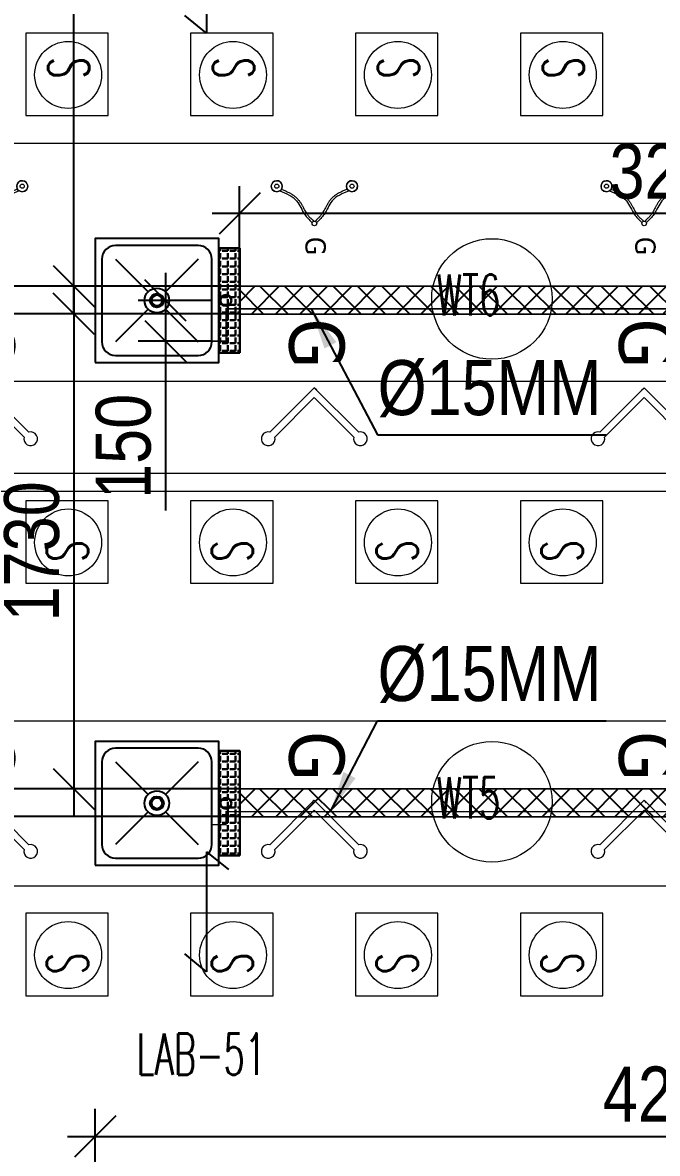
# Model space of a CAD drawing. Header units: inches. Extents: x 5899882 to 5988838, y -468923 to -96891.
# Drawn here: x 5949155 to 5951465, y -276803 to -272692 of the extents above; entities that cross this region are included whole.
import ezdxf

# ---------------------------------------------------------------- set-up
doc = ezdxf.new("R2010")
doc.units = ezdxf.units.IN
doc.header["$MEASUREMENT"] = 0
doc.linetypes.add('1', pattern=[0])
doc.layers.get('Defpoints').update_dxf_attribs({"color": 8})
for name, color, linetype in [('0- SLC ARCH LAYOUT', 7, 'Continuous'), ('0- SLC DIMENSION', 7, 'Continuous'), ('0-SLC RCC 2ND. FLOOR', 7, 'Continuous'), ('0-SLC-40 MM Waste water pipe', 3, 'Continuous'), ('0-SLC-DOMESTIC LINE', 5, 'DOMESTIC_LINE'), ('0-SLC-Raised portion', 1, 'Continuous'), ('0-SLC-Toilet fixture', 5, 'Continuous'), ('A-WALL-PATT', 252, 'Continuous')]:
    doc.layers.add(name, color=color, linetype=linetype)
for name, color, linetype, lineweight in [('ARLC-FUR (NOMN)', 8, 'Continuous', 9), ('ARLC-FURN', 8, 'Continuous', 9), ('ARLC-GAS BURNER', 8, 'Continuous', 5), ('ARLC-SINK', 8, 'Continuous', 9), ('ARLC-TEXT0', 8, 'Continuous', 20), ('ARLC-WALL', 8, 'Continuous', 15)]:
    doc.layers.add(name, color=color, linetype=linetype, lineweight=lineweight)
doc.styles.add('ARIAL', font='tahoma.ttf')
doc.styles.add('RS', font='simplex8.shx', dxfattribs={"width": 0.6, "height": 150})
doc.styles.get("Standard").update_dxf_attribs({"font": 'arial.ttf'})
doc.styles.add('swis cn bt', font='swissc.ttf')
doc.linetypes.add('DOMESTIC_LINE', pattern='A,0.5,-0.2,["DWS",ARIAL,S=0.1,R=0,X=-0.1,Y=-0.05],-0.25', length=0.95)
doc.dimstyles.new('SLC', dxfattribs={"dimtxt": 200, "dimasz": 150, "dimexe": 100, "dimexo": 0, "dimgap": 50, "dimtad": 1, "dimdec": 0, "dimrnd": 5, "dimzin": 1, "dimdsep": 46, "dimtxsty": 'swis cn bt', "dimblk": 'OBLIQUE', "dimcen": 60, "dimdle": 100, "dimclrd": 256, "dimclre": 256, "dimclrt": 256, "dimazin": 0, "dimtfac": 1, "dimtdec": 0, "dimtofl": 0, "dimtmove": 0, "dimatfit": 3, "dimfxl": 0.18, "dimtolj": 1, "dimtzin": 0, "dimarcsym": 0})

# ---------------------------------------------------------------- blocks, each defined once
blk = doc.blocks.new('GAS')
at = {"layer": 'ARLC-GAS BURNER'}
for points in [[(5808683.2, -109247.1), (5808674.4, -109238.2), (5808835.9, -109076.8)], [(5808853.6, -109382), (5808709.8, -109238.2), (5808853.6, -109094.5)], [(5808683.2, -109229.4), (5808674.4, -109238.2), (5808835.9, -109399.7)]]:
    blk.add_lwpolyline(points, dxfattribs=at)
for centre, start, end in [((5808860, -109070.3), 255, 195), ((5808860, -109406.2), 165, 105)]:
    blk.add_arc(centre, 25, start, end, dxfattribs=at)
at = {"layer": 'ARLC-GAS BURNER', "insert": (5808513.5, -109230.7), "char_height": 200, "attachment_point": 5, "style": 'ARIAL'}
blk.add_mtext('\\A1;G', dxfattribs=at)
blk = doc.blocks.new('GAS BURNER')
at = {"layer": 'ARLC-GAS BURNER'}
for centre, radius in [((5974102.4, -133873.7), 20.1), ((5974102.4, -133873.7), 7.52), ((5974237.5, -134010.6), 8.48), ((5974237.5, -134010.6), 8.48), ((5974102.4, -134147.5), 20.1), ((5974102.4, -134147.5), 7.52)]:
    blk.add_circle(centre, radius, dxfattribs=at)
for centre, start, end in [((5974102.4, -133873.7), 327.0836, 303.1116), ((5974102.4, -134147.5), 56.8884, 32.9164)]:
    blk.add_arc(centre, 20.1, start, end, dxfattribs=at)
for points, knots in [([(5974113.4, -133890.5), (5974112.8, -133888.9), (5974115.8, -133896.6), (5974120.9, -133908.4), (5974125.6, -133918.3), (5974129.9, -133925.9), (5974133.4, -133931.5), (5974137.2, -133937), (5974141.3, -133942.2), (5974145.9, -133947.1), (5974151.7, -133952.6), (5974159, -133958.1), (5974167.7, -133963.4), (5974176.5, -133968.2), (5974185.2, -133972.6), (5974193.4, -133977), (5974200.1, -133981.1), (5974205.5, -133985), (5974210.1, -133988.7), (5974214.6, -133992.7), (5974219.2, -133997.1), (5974223.9, -134001.8), (5974227.3, -134005.2), (5974229, -134007)], [0, 0, 0, 0, 0.738277, 1.476555, 2.214832, 2.583971, 2.95311, 3.322249, 3.691387, 4.060526, 4.429665, 5.003329, 5.576994, 6.150658, 6.724322, 7.297987, 7.871651, 8.267743, 8.663834, 9.059926, 9.456017, 9.852109, 10.248201, 10.248201, 10.248201, 10.248201]), ([(5974119.2, -133884.4), (5974128.7, -133907.7), (5974145.8, -133949.6), (5974202.5, -133969), (5974225.2, -133992.2), (5974234.5, -134001.7)], [0, 0, 0, 0, 88.97169, 160.2268, 209.42552, 209.42552, 209.42552, 209.42552]), ([(5974113.4, -134130.7), (5974112.8, -134132.3), (5974115.8, -134124.6), (5974120.9, -134112.7), (5974125.6, -134102.9), (5974129.9, -134095.2), (5974133.4, -134089.6), (5974137.2, -134084.2), (5974141.3, -134079), (5974145.9, -134074), (5974151.7, -134068.6), (5974159, -134063.1), (5974167.7, -134057.7), (5974176.5, -134053), (5974185.2, -134048.5), (5974193.4, -134044.2), (5974200.1, -134040.1), (5974205.5, -134036.2), (5974210.1, -134032.5), (5974214.6, -134028.5), (5974219.2, -134024.1), (5974223.9, -134019.3), (5974227.3, -134015.9), (5974229, -134014.1)], [0, 0, 0, 0, 0.738277, 1.476555, 2.214832, 2.583971, 2.95311, 3.322249, 3.691387, 4.060526, 4.429665, 5.003329, 5.576994, 6.150658, 6.724322, 7.297987, 7.871651, 8.267743, 8.663834, 9.059926, 9.456017, 9.852109, 10.248201, 10.248201, 10.248201, 10.248201]), ([(5974119.2, -134136.8), (5974128.7, -134113.5), (5974145.8, -134071.6), (5974202.5, -134052.2), (5974225.2, -134029), (5974234.5, -134019.5)], [0, 0, 0, 0, 88.97169, 160.2268, 209.42552, 209.42552, 209.42552, 209.42552])]:
    blk.add_open_spline(points, degree=3, knots=knots, dxfattribs=at)
at = {"layer": 'ARLC-GAS BURNER', "insert": (5974320.2, -134006.7), "char_height": 73.57, "attachment_point": 5, "style": 'ARIAL'}
blk.add_mtext('\\A1;G', dxfattribs=at)
blk = doc.blocks.new('SINK1')
at = {"color": 0}
for p, q in [((5972703.3, -133859.2), (5972821.5, -133977.3)), ((5972885.1, -133977.3), (5973003.3, -133859.2)), ((5972703.3, -134159.2), (5972821.5, -134041)), ((5972885.1, -134041), (5973003.3, -134159.2))]:
    blk.add_line(p, q, dxfattribs=at)
blk.add_lwpolyline([(5973078.3, -134234.2), (5973078.3, -133784.2), (5972628.3, -133784.2), (5972628.3, -134234.2)], close=True, dxfattribs=at)
blk.add_lwpolyline([(5973053.3, -134159.2), (5973053.3, -133859.2, 0.414214), (5973003.3, -133809.2), (5972703.3, -133809.2, 0.414214), (5972653.3, -133859.2), (5972653.3, -134159.2, 0.414214), (5972703.3, -134209.2), (5973003.3, -134209.2, 0.414214)], format="xyb", close=True, dxfattribs=at)
for radius in [45, 25]:
    blk.add_circle((5972853.3, -134009.2), radius, dxfattribs=at)
blk = doc.blocks.new('A$C3DAD2E9A')
at = {"layer": 'ARLC-FUR (NOMN)'}
for centre, radius in [((4134.4, 1164.6), 121.8), ((4734.4, 1164.6), 121.8), ((5334.4, 1164.6), 121.8), ((5934.4, 1164.6), 121.8), ((5676.5, 349.9), 219.2), ((4134.4, -535.4), 121.8), ((4734.4, -535.4), 121.8), ((5334.4, -535.4), 121.8), ((5934.4, -535.4), 121.8), ((5676.5, -1478.4), 219.2), ((4134.4, -2035.4), 121.8), ((4734.4, -2035.4), 121.8), ((5334.4, -2035.4), 121.8), ((5934.4, -2035.4), 121.8)]:
    blk.add_circle(centre, radius, dxfattribs=at)
at = {"layer": 'ARLC-FURN'}
for p, q in [((2052.2, 916.5), (8687.2, 916.5)), ((2052.2, -283.5), (8687.2, -283.5)), ((2052.2, -1183.5), (8687.2, -1183.5)), ((2052.2, -1783.5), (8687.2, -1783.5))]:
    blk.add_line(p, q, dxfattribs=at)
for points in [[(3980.2, 1316.5), (3980.2, 1016.5), (4280.2, 1016.5), (4280.2, 1316.5)], [(4580.2, 1316.5), (4580.2, 1016.5), (4880.2, 1016.5), (4880.2, 1316.5)], [(5180.2, 1316.5), (5180.2, 1016.5), (5480.2, 1016.5), (5480.2, 1316.5)], [(5780.2, 1316.5), (5780.2, 1016.5), (6080.2, 1016.5), (6080.2, 1316.5)], [(3980.2, -383.5), (3980.2, -683.5), (4280.2, -683.5), (4280.2, -383.5)], [(4580.2, -383.5), (4580.2, -683.5), (4880.2, -683.5), (4880.2, -383.5)], [(5180.2, -383.5), (5180.2, -683.5), (5480.2, -683.5), (5480.2, -383.5)], [(5780.2, -383.5), (5780.2, -683.5), (6080.2, -683.5), (6080.2, -383.5)], [(3980.2, -1883.5), (3980.2, -2183.5), (4280.2, -2183.5), (4280.2, -1883.5)], [(4580.2, -1883.5), (4580.2, -2183.5), (4880.2, -2183.5), (4880.2, -1883.5)], [(5180.2, -1883.5), (5180.2, -2183.5), (5480.2, -2183.5), (5480.2, -1883.5)], [(5780.2, -1883.5), (5780.2, -2183.5), (6080.2, -2183.5), (6080.2, -1883.5)]]:
    blk.add_lwpolyline(points, close=True, dxfattribs=at)
at = {"layer": 'ARLC-GAS BURNER'}
for name, p, rotation in [('GAS BURNER', (137841.1, 5974862.3), 270), ('GAS BURNER', (139041.1, 5974862.3), 270), ('GAS BURNER', (140241.1, 5974862.3), 270), ('GAS', (113068.5, 5808701.5), 270.0000000000002), ('GAS', (114268.5, 5808701.5), 270.0000000000002), ('GAS', (115468.5, 5808701.5), 270.0000000000002), ('GAS', (113068.5, 5807201.5), 270.0000000000002), ('GAS', (114268.5, 5807201.5), 270.0000000000002), ('GAS', (115468.5, 5807201.5), 270.0000000000002)]:
    blk.add_blockref(name, p, dxfattribs=dict(at, rotation=rotation))
at = {"layer": 'ARLC-SINK', "rotation": 180.0000000000001}
for p in [(5977310.7, -133664.7), (5977310.7, -135492.7)]:
    blk.add_blockref('SINK1', p, dxfattribs=at)
at = {"layer": 'ARLC-FUR (NOMN)', "style": 'RS', "width": 0.6}
for rotation, p in [(270, (4061.5, 1228.8)), (270, (4661.5, 1228.8)), (270, (5261.5, 1228.8)), (270, (5861.5, 1228.8)), (90, (4206.9, -605.2)), (90, (4806.9, -605.2)), (90, (5406.9, -605.2)), (90, (6006.9, -605.2)), (90, (4206.9, -2105.2)), (90, (4806.9, -2105.2)), (90, (5406.9, -2105.2)), (90, (6006.9, -2105.2))]:
    blk.add_text('S ', height=150, rotation=rotation, dxfattribs=at).set_placement(p)
for s, p in [('WT6', (5475.2, 289.4)), ('WT5', (5475.2, -1539))]:
    blk.add_text(s, height=150, dxfattribs=at).set_placement(p)
at = {"layer": 'ARLC-TEXT0', "style": 'RS', "width": 0.6}
blk.add_text('LAB-51', height=150, dxfattribs=at).set_placement((4383.8, -2470.6))
blk = doc.blocks.new('GYS')
for p, q in [((6635556, -325051.9), (6635556, -325488.3)), ((6635556, -325051.9), (6635635, -325117)), ((6635556, -325488.3), (6635477, -325423.2))]:
    blk.add_line(p, q)
blk = doc.blocks.new('A$C77C3199A')
at = {"layer": 'ARLC-WALL', "color": 30}
for p, q in [((8685, 50), (200, 50)), ((8685, -350), (200, -350))]:
    blk.add_line(p, q, dxfattribs=at)
at = {"color": 0}
for p in [(-6630917.5, 326804), (-6630917.5, 323392)]:
    blk.add_blockref('GYS', p, dxfattribs=at)
blk = doc.blocks.new('_OBLIQUE')
at = {"color": 0, "linetype": 'ByBlock'}
blk.add_line((-0.5, -0.5), (0.5, 0.5), dxfattribs=at)
blk = doc.blocks.new('*D341')
at = {"layer": '0- SLC DIMENSION', "lineweight": -2, "transparency": 16777216}
for p, q in [((5949944.7, -273650.2), (5949944.7, -273286)), ((5953146.2, -273652), (5953146.2, -273286)), ((5953246.2, -273386), (5949844.7, -273386))]:
    blk.add_line(p, q, dxfattribs=at)
at = {"layer": 'Defpoints', "color": 0, "transparency": 16777216}
for p in [(5949944.7, -273386), (5949944.7, -273650.2), (5953146.2, -273652)]:
    blk.add_point(p, dxfattribs=at)
at = {"layer": '0- SLC DIMENSION', "lineweight": -2, "transparency": 16777216, "xscale": 150, "yscale": 150, "zscale": 150, "rotation": 180}
blk.add_blockref('_OBLIQUE', (5949944.7, -273386), dxfattribs=at)
at = {"layer": '0- SLC DIMENSION', "lineweight": -2, "transparency": 16777216, "xscale": 150, "yscale": 150, "zscale": 150}
blk.add_blockref('_OBLIQUE', (5953146.2, -273386), dxfattribs=at)
at = {"layer": '0- SLC DIMENSION', "transparency": 16777216, "insert": (5951545.5, -273233.2), "char_height": 200, "attachment_point": 5, "style": 'swis cn bt'}
blk.add_mtext('\\A1;3200', dxfattribs=at)
blk = doc.blocks.new('*D342')
at = {"layer": '0- SLC DIMENSION', "lineweight": -2, "transparency": 16777216}
for p, q in [((5948935.5, -273550.2), (5948935.5, -273750.3)), ((5949944.7, -273650.2), (5948835.5, -273650.2)), ((5949945.5, -273750.3), (5948835.5, -273750.3)), ((5948935.5, -273750.3), (5948935.5, -274365.5))]:
    blk.add_line(p, q, dxfattribs=at)
at = {"layer": 'Defpoints', "color": 0, "transparency": 16777216}
for p in [(5949944.7, -273650.2), (5948935.5, -273750.3), (5949945.5, -273750.3)]:
    blk.add_point(p, dxfattribs=at)
at = {"layer": '0- SLC DIMENSION', "lineweight": -2, "transparency": 16777216, "xscale": 150, "yscale": 150, "zscale": 150}
for p, rotation in [((5948935.5, -273650.2), 90), ((5948935.5, -273750.3), 270)]:
    blk.add_blockref('_OBLIQUE', p, dxfattribs=dict(at, rotation=rotation))
at = {"layer": '0- SLC DIMENSION', "transparency": 16777216, "insert": (5948782.8, -274132.9), "char_height": 200, "attachment_point": 5, "rotation": 90, "style": 'swis cn bt'}
blk.add_mtext('\\A1;100', dxfattribs=at)
blk = doc.blocks.new('*D347')
at = {"layer": '0- SLC DIMENSION', "lineweight": -2, "transparency": 16777216}
for p, q in [((5949341.5, -273750.2), (5949341.5, -270623.1)), ((5949945.1, -270723.1), (5949241.5, -270723.1)), ((5949945.1, -273650.2), (5949241.5, -273650.2))]:
    blk.add_line(p, q, dxfattribs=at)
at = {"layer": 'Defpoints', "color": 0, "transparency": 16777216}
for p in [(5949341.5, -270723.1), (5949945.1, -270723.1), (5949945.1, -273650.2)]:
    blk.add_point(p, dxfattribs=at)
at = {"layer": '0- SLC DIMENSION', "lineweight": -2, "transparency": 16777216, "xscale": 150, "yscale": 150, "zscale": 150}
for p, rotation in [((5949341.5, -270723.1), 90), ((5949341.5, -273650.2), 270)]:
    blk.add_blockref('_OBLIQUE', p, dxfattribs=dict(at, rotation=rotation))
at = {"layer": '0- SLC DIMENSION', "transparency": 16777216, "insert": (5949188.7, -272186.6), "char_height": 200, "attachment_point": 5, "rotation": 90, "style": 'swis cn bt'}
blk.add_mtext('\\A1;2925', dxfattribs=at)
blk = doc.blocks.new('*D348')
at = {"layer": '0- SLC DIMENSION', "lineweight": -2, "transparency": 16777216}
for p, q in [((5949341.5, -273650.3), (5949341.5, -275578.2)), ((5949945.1, -273750.3), (5949241.5, -273750.3)), ((5949945.1, -275478.2), (5949241.5, -275478.2))]:
    blk.add_line(p, q, dxfattribs=at)
at = {"layer": 'Defpoints', "color": 0, "transparency": 16777216}
for p in [(5949945.1, -273750.3), (5949341.5, -275478.2), (5949945.1, -275478.2)]:
    blk.add_point(p, dxfattribs=at)
at = {"layer": '0- SLC DIMENSION', "lineweight": -2, "transparency": 16777216, "xscale": 150, "yscale": 150, "zscale": 150}
for p, rotation in [((5949341.5, -273750.3), 90), ((5949341.5, -275478.2), 270)]:
    blk.add_blockref('_OBLIQUE', p, dxfattribs=dict(at, rotation=rotation))
at = {"layer": '0- SLC DIMENSION', "transparency": 16777216, "insert": (5949188.8, -274614.2), "char_height": 200, "attachment_point": 5, "rotation": 90, "style": 'swis cn bt'}
blk.add_mtext('\\A1;1730', dxfattribs=at)
blk = doc.blocks.new('*D349')
at = {"layer": '0- SLC DIMENSION', "lineweight": -2, "transparency": 16777216}
for p, q in [((5948935.5, -275378.2), (5948935.5, -275578.2)), ((5949944.7, -275478.2), (5948835.5, -275478.2)), ((5949945.5, -275578.2), (5948835.5, -275578.2)), ((5948935.5, -275578.2), (5948935.5, -276193.4))]:
    blk.add_line(p, q, dxfattribs=at)
at = {"layer": 'Defpoints', "color": 0, "transparency": 16777216}
for p in [(5949944.7, -275478.2), (5948935.5, -275578.2), (5949945.5, -275578.2)]:
    blk.add_point(p, dxfattribs=at)
at = {"layer": '0- SLC DIMENSION', "lineweight": -2, "transparency": 16777216, "xscale": 150, "yscale": 150, "zscale": 150}
for p, rotation in [((5948935.5, -275478.2), 90), ((5948935.5, -275578.2), 270)]:
    blk.add_blockref('_OBLIQUE', p, dxfattribs=dict(at, rotation=rotation))
at = {"layer": '0- SLC DIMENSION', "transparency": 16777216, "insert": (5948782.8, -275960.8), "char_height": 200, "attachment_point": 5, "rotation": 90, "style": 'swis cn bt'}
blk.add_mtext('\\A1;100', dxfattribs=at)
blk = doc.blocks.new('*D351')
at = {"layer": '0- SLC DIMENSION', "lineweight": -2, "transparency": 16777216}
for p, q in [((5949418.5, -277678.3), (5949418.5, -276641.5)), ((5953624.4, -277680.1), (5953624.4, -276641.5)), ((5949318.5, -276741.5), (5953724.4, -276741.5))]:
    blk.add_line(p, q, dxfattribs=at)
at = {"layer": 'Defpoints', "color": 0, "transparency": 16777216}
for p in [(5953624.4, -276741.5), (5949418.5, -277678.3), (5953624.4, -277680.1)]:
    blk.add_point(p, dxfattribs=at)
at = {"layer": '0- SLC DIMENSION', "lineweight": -2, "transparency": 16777216, "xscale": 150, "yscale": 150, "zscale": 150, "rotation": 180}
blk.add_blockref('_OBLIQUE', (5949418.5, -276741.5), dxfattribs=at)
at = {"layer": '0- SLC DIMENSION', "lineweight": -2, "transparency": 16777216, "xscale": 150, "yscale": 150, "zscale": 150}
blk.add_blockref('_OBLIQUE', (5953624.4, -276741.5), dxfattribs=at)
at = {"layer": '0- SLC DIMENSION', "transparency": 16777216, "insert": (5951521.4, -276588.7), "char_height": 200, "attachment_point": 5, "style": 'swis cn bt'}
blk.add_mtext('\\A1;4205', dxfattribs=at)
blk = doc.blocks.new('*D578')
at = {"layer": '0- SLC DIMENSION', "lineweight": -2, "transparency": 16777216}
for p, q in [((5949675, -273602.1), (5949675, -273850)), ((5949843.5, -273702.1), (5949575, -273702.1)), ((5949843.5, -273850), (5949575, -273850)), ((5949675, -273850), (5949675, -274465.2))]:
    blk.add_line(p, q, dxfattribs=at)
at = {"layer": 'Defpoints', "color": 0, "transparency": 16777216}
for p in [(5949843.5, -273702.1), (5949675, -273850), (5949843.5, -273850)]:
    blk.add_point(p, dxfattribs=at)
at = {"layer": '0- SLC DIMENSION', "lineweight": -2, "transparency": 16777216, "xscale": 150, "yscale": 150, "zscale": 150}
for p, rotation in [((5949675, -273702.1), 90), ((5949675, -273850), 270)]:
    blk.add_blockref('_OBLIQUE', p, dxfattribs=dict(at, rotation=rotation))
at = {"layer": '0- SLC DIMENSION', "transparency": 16777216, "insert": (5949522.3, -274232.6), "char_height": 200, "attachment_point": 5, "rotation": 90, "style": 'swis cn bt'}
blk.add_mtext('\\A1;150', dxfattribs=at)

msp = doc.modelspace()

# ---------------------------------------------------------------- block references
at = {"layer": '0- SLC ARCH LAYOUT'}
msp.add_blockref('A$C3DAD2E9A', (5945186.1, -274046.5), dxfattribs=at)

# ---------------------------------------------------------------- next in the draw order: hatches: boundary and pattern name
at = {"layer": '0-SLC-Raised portion'}
h = msp.add_hatch(dxfattribs=at)
h.set_pattern_fill('ANSI37', color=4, scale=500, angle=180.1925)
h.set_pattern_definition([(225.1924968, (6569867.02, -3045244.7), (44.3424034, -44.0454454), []), (315.1924968, (6569867.02, -3045244.7), (44.0454454, 44.3424034), [])])
h.paths.add_polyline_path([(5949944.7, -273650.2), (5949945.5, -273750.3), (5953147.1, -273752.1), (5953146.2, -273652)])
h = msp.add_hatch(dxfattribs=at)
h.set_pattern_fill('ANSI37', color=4, scale=500, angle=180.1925)
h.set_pattern_definition([(225.1924968, (6569867.02, -3047072.67), (44.3424034, -44.0454454), []), (315.1924968, (6569867.02, -3047072.67), (44.0454454, 44.3424034), [])])
h.paths.add_polyline_path([(5949944.7, -275478.2), (5949945.5, -275578.2), (5953147.1, -275580), (5953146.2, -275480)])
at = {"layer": 'A-WALL-PATT', "lineweight": 30}
h = msp.add_hatch(dxfattribs=at)
h.set_pattern_fill('ANGLE', color=8, scale=4, angle=-270)
h.set_pattern_definition([(90, (5941575.195, -305708.967), (-27.94, 2e-14), [20.32, -7.62]), (180, (5941575.195, -305708.967), (-2e-14, -27.94), [20.32, -7.62])])
h.paths.add_polyline_path([(5949945.1, -273892), (5949945.1, -273512), (5949868.4, -273512.1), (5949868.5, -273892.1)])
h = msp.add_hatch(dxfattribs=at)
h.set_pattern_fill('ANGLE', color=8, scale=4, angle=-270)
h.set_pattern_definition([(90, (5941575.193, -305708.967), (-27.94, 2e-14), [20.32, -7.62]), (180, (5941575.193, -305708.967), (-2e-14, -27.94), [20.32, -7.62])])
h.paths.add_polyline_path([(5949945.1, -273892), (5949945.1, -273512), (5949868.4, -273512.1), (5949868.5, -273892.1)])
h = msp.add_hatch(dxfattribs=at)
h.set_pattern_fill('ANGLE', color=8, scale=4, angle=-270)
h.set_pattern_definition([(90, (5941575.193, -307536.936), (-27.94, 2e-14), [20.32, -7.62]), (180, (5941575.193, -307536.936), (-2e-14, -27.94), [20.32, -7.62])])
h.paths.add_polyline_path([(5949945.1, -275720), (5949945.1, -275340), (5949868.4, -275340), (5949868.5, -275720)])

# ---------------------------------------------------------------- next in the draw order: linework, layer by layer
at = {"layer": '0-SLC-40 MM Waste water pipe', "lineweight": 30}
for centre in [(5949643.5, -273702.1), (5949643.5, -273702.1), (5949894.7, -273702), (5949894.7, -273702), (5949894.7, -273702), (5949894.7, -273702), (5949643.5, -275530), (5949894.7, -275530), (5949894.7, -275530)]:
    msp.add_circle(centre, 20, dxfattribs=at)
at = {"layer": '0-SLC-DOMESTIC LINE', "color": 5, "linetype": '1', "const_width": 5}
for points in [[(5949843.5, -273850), (5949895.5, -273850), (5949895.5, -273732.5), (5953248.3, -273732.5)], [(5949842.4, -275608), (5949894.5, -275608), (5949894.5, -275560.5), (5953248.3, -275560.5)]]:
    msp.add_lwpolyline(points, dxfattribs=at)
at = {"layer": '0-SLC-Raised portion', "color": 4}
for points in [[(5949944.7, -273650.2), (5949945.5, -273750.3), (5953147.1, -273752.1), (5953146.2, -273652)], [(5949944.7, -275478.2), (5949945.5, -275578.2), (5953147.1, -275580), (5953146.2, -275480)]]:
    msp.add_lwpolyline(points, close=True, dxfattribs=at)
at = {"layer": 'A-WALL-PATT', "color": 8, "lineweight": 30}
for points in [[(5949945.1, -273892), (5949945.1, -273512), (5949868.4, -273512.1), (5949868.5, -273892.1)], [(5949945.1, -273892), (5949945.1, -273512), (5949868.4, -273512.1), (5949868.5, -273892.1)], [(5949945.1, -275720), (5949945.1, -275340), (5949868.4, -275340), (5949868.5, -275720)]]:
    msp.add_lwpolyline(points, close=True, dxfattribs=at)

# ---------------------------------------------------------------- next in the draw order: block references
at = {"layer": '0-SLC RCC 2ND. FLOOR'}
msp.add_blockref('A$C77C3199A', (5945186.1, -274046.5), dxfattribs=at)
at = {"layer": '0-SLC-Toilet fixture', "color": 140, "rotation": 270}
for p in [(6083652.6, 5699151.2), (6083652.6, 5697323.3)]:
    msp.add_blockref('SINK1', p, dxfattribs=at)

# ---------------------------------------------------------------- next in the draw order: texts
at = {"layer": '0-SLC-DOMESTIC LINE', "linetype": '1', "char_height": 200, "width": 687.595, "attachment_point": 1}
for insert in [(5950446.7, -273919), (5950446.7, -274958.5)]:
    msp.add_mtext('{\\fSwis721 Cn BT|b0|i0|c0|p34;%%C15MM}', dxfattribs=dict(at, insert=insert))

# ---------------------------------------------------------------- next in the draw order: dimensions: what is measured, and where the dimension line sits
at = {"layer": '0- SLC DIMENSION', "color": 1}
for base, p1, p2, picture, middle in [((5949341.5, -270723.1), (5949945.1, -273650.2), (5949945.1, -270723.1), '*D347', (5949188.7, -272186.6)), ((5948935.5, -273750.3), (5949944.7, -273650.2), (5949945.5, -273750.3), '*D342', (5948782.8, -274132.9)), ((5949675, -273850), (5949843.5, -273702.1), (5949843.5, -273850), '*D578', (5949522.3, -274232.6)), ((5949341.5, -275478.2), (5949945.1, -273750.3), (5949945.1, -275478.2), '*D348', (5949188.8, -274614.2)), ((5948935.5, -275578.2), (5949944.7, -275478.2), (5949945.5, -275578.2), '*D349', (5948782.8, -275960.8))]:
    dim = msp.add_linear_dim(base=base, p1=p1, p2=p2, angle=90, dimstyle='SLC', dxfattribs=at)
    dim.commit()
    dim.dimension.update_dxf_attribs({"geometry": picture, "text_midpoint": middle})
for base, p1, p2, picture, middle in [((5949944.6887, -273386), (5953146.2412, -273652.0187), (5949944.6887, -273650.216), '*D341', (5951545.465, -273233.2078)), ((5953624.4, -276741.5), (5949418.5, -277678.3), (5953624.4, -277680.1), '*D351', (5951521.4, -276588.7))]:
    dim = msp.add_linear_dim(base=base, p1=p1, p2=p2, dimstyle='SLC', dxfattribs=at)
    dim.commit()
    dim.dimension.update_dxf_attribs({"geometry": picture, "text_midpoint": middle})

# ---------------------------------------------------------------- next in the draw order: leaders
at = {"layer": '0-SLC-DOMESTIC LINE', "linetype": '1'}
for points in [[(5950205, -273732.5), (5950446.7, -274190.5), (5951277.9, -274190.5)], [(5950275.7, -275560.5), (5950446.7, -275230), (5951277.9, -275230)]]:
    msp.add_leader(points, dimstyle='SLC', override={"dimgap": 50, "dimtad": 0, "dimfxlon": 1}, dxfattribs=at)

doc.saveas('drawing.dxf')
